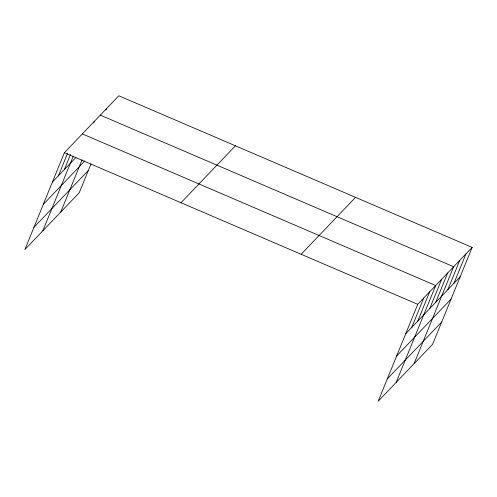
<?xml version="1.0" encoding="UTF-8"?>
<svg xmlns="http://www.w3.org/2000/svg" width="497" height="497" viewBox="0 0 497 497"><rect width="100%" height="100%" fill="white"/><g stroke="black" fill="none" stroke-linecap="round" stroke-linejoin="round"><path stroke-width="0.75" d="M472.15 247.388L417.728 304.313L378.18 401.228L432.601 344.309L472.15 247.388L118.82 95.772L64.399 152.691L24.85 249.612L79.271 192.687L91.007 163.935M58.404 175.795L67.468 153.592M64.393 169.533L70.531 154.492M42.81 230.825L73.301 156.108M93.747 122.821L94.331 121.386M60.771 212.045L82.086 159.81M105.904 110.104L106.488 108.675M411.733 327.411L423.717 298.051M417.716 321.149L429.7 291.789M396.134 382.448L435.689 285.526L82.359 133.91M429.694 308.625L441.671 279.264M435.676 302.362L447.66 273.002M414.094 363.661L453.649 266.74L100.319 115.124M447.834 289.652L459.812 260.291M453.997 283.203L465.981 253.837M52.421 182.057L75.867 157.53M43.32 204.348L84.894 160.866M33.945 227.315L88.367 170.396M181.001 202.726L235.423 145.807M301.132 254.278L355.554 197.352M405.745 333.673L460.166 276.748M396.649 355.964L451.071 299.045M387.275 378.938L441.696 322.013M64.399 152.691L417.728 304.313"/></g></svg>
